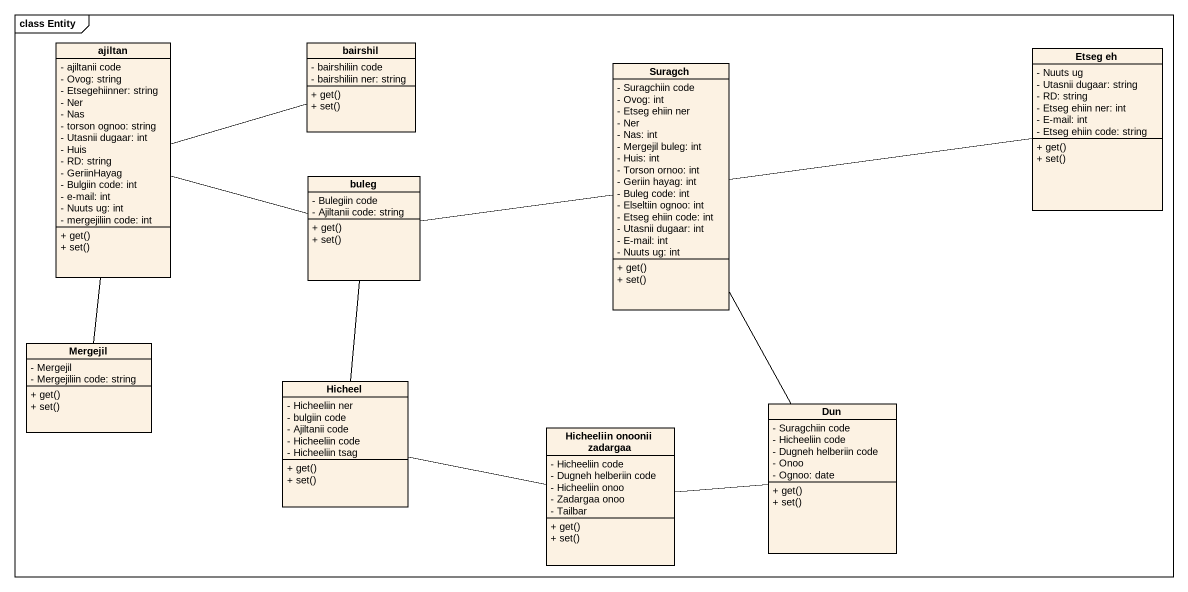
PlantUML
@startuml
mainframe class Entity
hide circle
hide empty members
skinparam classAttributeIconSize 0
class ajiltan {
  - ajiltanii code
  - Ovog: string
  - Etsegehiinner: string
  - Ner
  - Nas
  - torson ognoo: string
  - Utasnii dugaar: int
  - Huis
  - RD: string
  - GeriinHayag
  - Bulgiin code: int
  - e-mail: int
  - Nuuts ug: int
  - mergejiliin code: int
  + get()
  + set()
}
class bairshil {
  - bairshiliin code
  - bairshiliin ner: string
  + get()
  + set()
}
class Suragch {
  - Suragchiin code
  - Ovog: int
  - Etseg ehiin ner
  - Ner
  - Nas: int
  - Mergejil buleg: int
  - Huis: int
  - Torson ornoo: int
  - Geriin hayag: int
  - Buleg code: int
  - Elseltiin ognoo: int
  - Etseg ehiin code: int
  - Utasnii dugaar: int
  - E-mail: int
  - Nuuts ug: int
  + get()
  + set()
}
class "Etseg eh" as Etseg_eh {
  - Nuuts ug
  - Utasnii dugaar: string
  - RD: string
  - Etseg ehiin ner: int
  - E-mail: int
  - Etseg ehiin code: string
  + get()
  + set()
}
class buleg {
  - Bulegiin code
  - Ajiltanii code: string
  + get()
  + set()
}
class Mergejil {
  - Mergejil
  - Mergejiliin code: string
  + get()
  + set()
}
class Hicheel {
  - Hicheeliin ner
  - bulgiin code
  - Ajiltanii code
  - Hicheeliin code
  - Hicheeliin tsag
  + get()
  + set()
}
class "Hicheeliin onoonii zadargaa" as Hicheeliin_onoonii_zadargaa {
  - Hicheeliin code
  - Dugneh helberiin code
  - Hicheeliin onoo
  - Zadargaa onoo
  - Tailbar
  + get()
  + set()
}
class Dun {
  - Suragchiin code
  - Hicheeliin code
  - Dugneh helberiin code
  - Onoo
  - Ognoo: date
  + get()
  + set()
}
ajiltan -right- bairshil
ajiltan -right- buleg
Suragch -right- Etseg_eh
Suragch -- Dun
buleg -right- Suragch
Mergejil -up- ajiltan
Hicheel -up- buleg
Hicheel -right- Hicheeliin_onoonii_zadargaa
Hicheeliin_onoonii_zadargaa -right- Dun
@enduml
